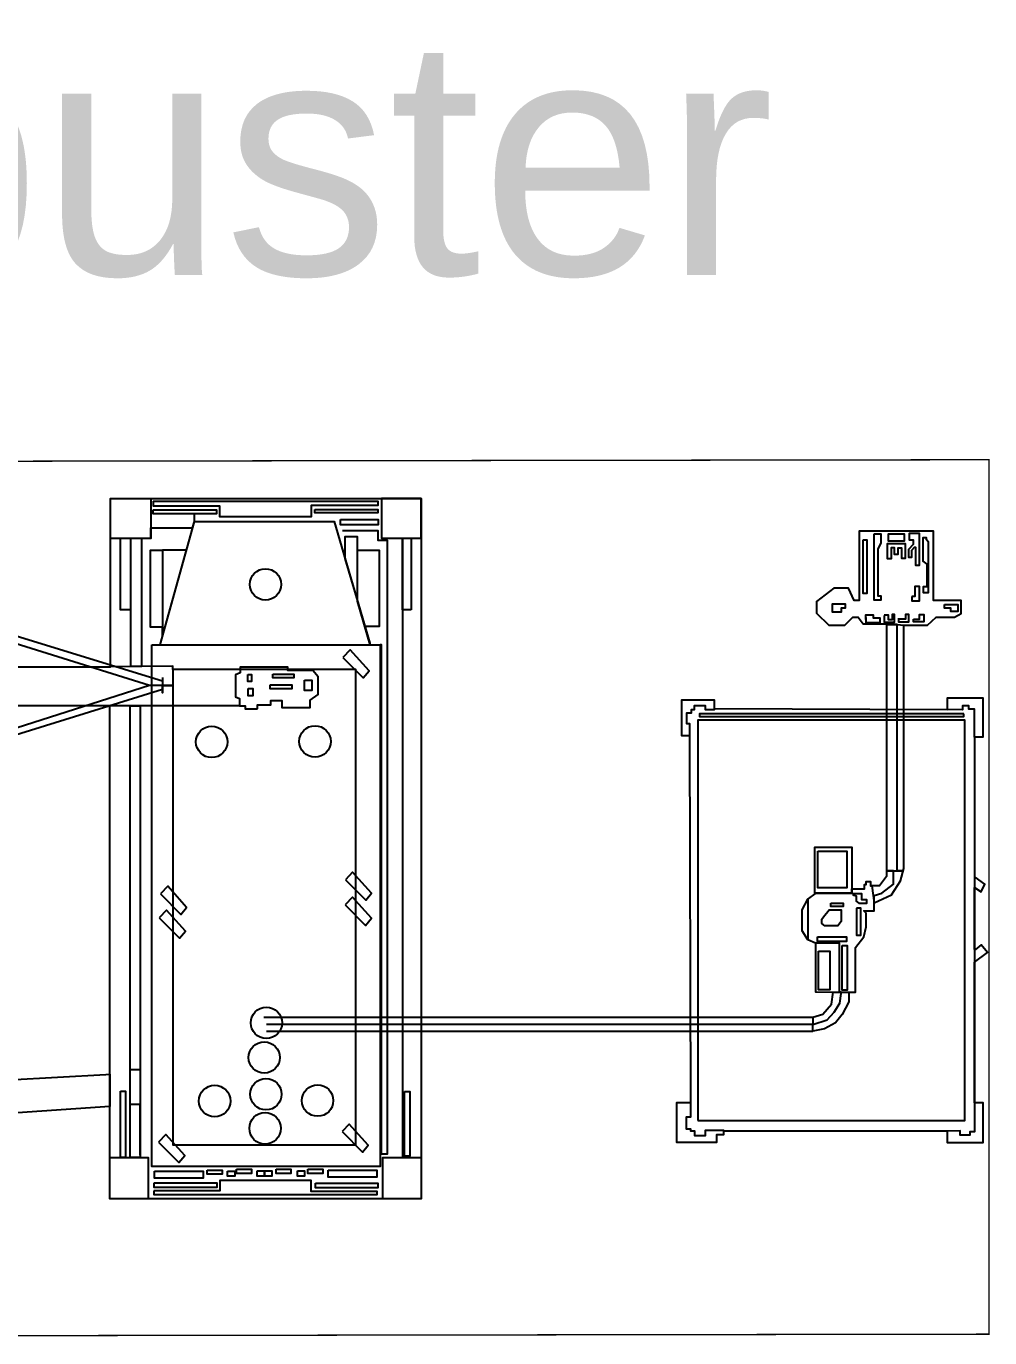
# Model space of a CAD drawing. Header units: millimetres. Extents: x 3191 to 879702, y -27549 to 222194.
# Drawn here: x 83609 to 90679, y 1205 to 10831 of the extents above; entities that cross this region are included whole.
import ezdxf

# ---------------------------------------------------------------- set-up
doc = ezdxf.new("R2010")
doc.units = ezdxf.units.MM
doc.header["$MEASUREMENT"] = 0
doc.styles.get("Standard").update_dxf_attribs({"font": 'arial.ttf'})

msp = doc.modelspace()

# ---------------------------------------------------------------- linework, layer by layer
at = {"const_width": 10}
msp.add_lwpolyline([(76543.12252, 1210.28864), (90673.97429, 1231.75773), (90673.97429, 7649.23566), (76543.12252, 7627.76657)], close=True, dxfattribs=at)
for points in [[(82662.20104, 6130.49756), (84226.0678, 6130.49756), (84226.0678, 7365.68169), (86507.22492, 7365.68169), (86507.22492, 2225.8819), (84222.65019, 2225.8819), (84222.65019, 5843.85873), (82667.46159, 5843.85873)], [(84539.85931, 7344.25297), (84539.85931, 7310.76099), (85025.67472, 7310.76099), (85025.67472, 7233.20054), (85701.30247, 7233.20054), (85701.30247, 7316.01817), (86190.38941, 7316.01817), (86190.38941, 7343.8135), (84539.85931, 7343.8135)], [(84522.37531, 7071.04969), (84522.37531, 7148.26218), (84829.78182, 7148.26218), (84842.75424, 7195.01688), (84842.75424, 7251.70363)], [(84530.08414, 6291.8104), (84592.15316, 6291.8104), (84842.75424, 7195.01688), (85867.95183, 7195.01688), (86128.86924, 6302.63812), (86132.03509, 6291.8104)], [(85929.40602, 7130.0169), (86188.62508, 7130.0169), (86188.62508, 7057.7447), (86258.27915, 7057.7447), (86258.27915, 2552.69723), (86215.73115, 2552.69723), (86215.73115, 6291.8104), (86204.97457, 6291.8104)], [(89380.55046, 3558.60113), (89455.15472, 3579.87436), (89516.5551, 3654.45797), (89528.98914, 3740.70252), (89645.57288, 3740.70252), (89645.57288, 3671.55295), (89595.05521, 3576.7667), (89546.08887, 3515.38915), (89465.25592, 3472.65751), (89380.9587, 3454.6829), (89380.9587, 3504.83935), (89484.68849, 3538.69943), (89535.976, 3593.86168), (89578.72532, 3659.89781), (89587.74175, 3733.05781), (89587.74175, 3740.70252), (89577.069, 3740.70252), (89577.069, 4100.40876), (89400.01802, 4100.40876), (89400.01802, 3743.00577), (89528.98914, 3740.70252), (89645.57288, 3740.70252), (89694.14264, 3740.70252), (89694.14264, 4069.19915), (89753.84004, 4148.86959), (89771.77959, 4220.61755), (89771.77959, 4321.21979), (89755.39138, 4338.37842), (89829.51741, 4338.37842), (89829.51741, 4396.86823), (89958.57019, 4456.27818), (90024.91619, 4558.95797), (90047.52142, 4649.35762), (90047.52142, 6434.19664), (90222.64781, 6434.19664), (90285.00466, 6494.50937), (90419.74957, 6494.50937), (90419.74957, 6494.50937), (90470.0223, 6520.64373), (90470.0223, 6615.13483), (90264.8839, 6615.13483), (90264.8839, 7124.61016), (89719.92053, 7124.61016), (89719.92053, 6616.85937), (89684.91625, 6616.85937), (89643.00676, 6706.95231), (89535.4861, 6706.95231), (89408.19462, 6609.74708), (89408.19462, 6522.02105), (89498.32394, 6435.75914), (89614.53443, 6435.75914), (89673.04209, 6492.6633), (89714.15841, 6492.6633), (89748.94108, 6443.65848), (89921.30305, 6443.65848), (89921.30305, 4642.51732), (89921.30305, 4590.6942), (89869.63062, 4521.16847), (89812.73262, 4521.16847), (89829.51741, 4396.86823), (89829.51741, 4451.64274), (89887.33688, 4469.33957), (89972.06567, 4535.06899), (89972.06567, 4632.40732), (89921.30305, 4632.40732), (90043.28285, 4632.40732), (89998.62507, 4632.40732), (89998.62507, 6441.04851), (89921.30305, 6441.04851), (89998.62507, 6441.04851), (90047.52142, 6434.19664)], [(84522.37531, 7071.04969), (84454.44647, 7071.04969), (84454.44647, 6132.02992), (84374.92366, 6132.02992), (84374.92366, 7071.04969), (84297.76884, 7071.04969), (84297.76884, 6549.02436), (84374.92366, 6549.02436)], [(86132.03509, 6291.8104), (86038.98487, 6610.05688), (86038.98487, 7084.32316), (85946.74338, 7084.32316), (85946.74338, 6925.53731), (86038.98487, 6610.05688), (86038.98487, 6986.60906), (86199.54662, 6986.60906), (86199.54662, 6425.03378), (86093.08269, 6425.03378)], [(86214.56941, 7073.35435), (86369.23989, 7073.35435), (86369.23989, 2527.23338)], [(89747.16618, 7059.35939), (89747.16618, 6670.80613), (89779.68991, 6670.80613), (89779.68991, 7057.77352), (89747.16618, 7059.35939)], [(89828.87229, 7102.17956), (89828.87229, 6620.05629), (89881.22758, 6620.05629), (89881.22758, 6648.6031), (89860.60262, 6648.6031), (89860.60262, 6995.92217), (89881.22758, 7036.36343), (89881.22758, 7102.17956), (89828.87229, 7102.17956)], [(89931.20301, 6923.76226), (89958.17397, 6923.76226), (89958.17397, 7006.23074), (89978.00553, 7006.23074), (89978.00553, 6956.27385), (90005.76955, 6956.27385), (90005.76955, 7003.05881), (90031.94728, 7003.05881), (90031.94728, 6926.14116), (90061.29792, 6926.14116), (90061.29792, 7032.39855), (89926.44347, 7032.39855), (89926.44347, 6923.76226), (89931.20301, 6923.76226)], [(89933.58287, 7101.38662), (89933.58287, 7053.80864), (90054.15852, 7053.80864), (90054.15852, 7103.76553), (89933.58287, 7103.76553), (89933.58287, 7091.07805)], [(90087.47565, 7106.93738), (90087.47565, 7060.94536), (90116.82629, 7060.94536), (90116.82629, 7026.05486), (90081.92271, 6990.37142), (90081.92271, 6933.27789), (90108.10044, 6933.27789), (90108.10044, 6985.6136), (90125.55215, 7007.02368), (90133.48477, 7007.02368), (90133.48477, 6876.18427), (90163.62882, 6876.18427), (90163.62882, 7107.73032), (90087.47565, 7107.73032), (90087.47565, 7097.42175)], [(90189.01315, 7071.25394), (90189.01315, 6903.93814), (90216.77733, 6882.52806), (90216.77733, 6716.0052), (90189.80637, 6716.0052), (90189.80637, 6673.97797), (90230.26273, 6673.97797), (90230.26273, 7043.50007), (90213.60425, 7060.15242), (90213.60425, 7076.80469), (90189.01315, 7076.80469), (90189.01315, 7071.25394)], [(84592.15316, 6291.8104), (84784.59293, 6985.39419), (84609.23949, 6985.39419), (84609.23949, 6353.39231), (84609.23949, 6419.47128), (84520.47761, 6419.47128), (84520.47761, 6984.41606), (84609.23949, 6984.41606)], [(84609.50972, 6050.18071), (84609.50972, 5939.35349), (84609.50972, 5991.81612), (84685.14058, 5991.81612), (84512.41755, 5991.81612), (82414.13003, 6646.73231), (82426.31159, 6697.52045), (84609.50972, 6026.0686), (84609.50972, 5991.81612), (84512.41755, 5991.81612), (82446.6864, 5332.71264), (82456.77788, 5296.63923), (84608.3719, 5964.22647), (84609.50972, 5964.57951)], [(90106.51381, 6645.43125), (90106.51381, 6612.91966), (90163.62882, 6612.91966), (90163.62882, 6718.38411), (90127.932, 6718.38411), (90127.932, 6645.43125), (90106.51381, 6645.43125)], [(89521.79878, 6584.88964), (89521.79878, 6533.34687), (89591.60577, 6533.34687), (89591.60577, 6563.47956), (89620.16319, 6563.47956), (89620.16319, 6588.06149), (89521.79878, 6588.06149), (89521.79878, 6584.88964)], [(90346.87224, 6587.5447), (90443.6502, 6587.5447), (90443.6502, 6535.20899), (90392.08813, 6535.20899), (90392.08813, 6558.99798), (90346.07901, 6558.99798), (90346.87224, 6587.5447)], [(89770.08983, 6477.83922), (89770.08983, 6511.93679), (89822.44512, 6511.93679), (89822.44512, 6488.1478), (89873.21378, 6488.1478), (89873.21378, 6452.46435), (89771.67629, 6452.46435), (89771.67629, 6468.32359), (89771.67629, 6491.31964)], [(89903.35783, 6505.593), (89903.35783, 6458.01511), (89981.09745, 6458.01511), (89981.09745, 6513.52267), (89963.64574, 6513.52267), (89963.64574, 6473.08141), (89935.08833, 6473.08141), (89935.08833, 6507.97191), (89903.35783, 6507.97191)], [(90008.06841, 6486.56183), (90008.06841, 6458.80805), (90085.0148, 6458.80805), (90085.0148, 6513.52267), (90059.63029, 6513.52267), (90059.63029, 6480.21813), (90008.06841, 6480.21813)], [(90118.33175, 6480.21813), (90164.34087, 6480.21813), (90164.34087, 6512.72973), (90196.07137, 6512.72973), (90196.07137, 6460.39402), (90119.12498, 6460.39402), (90118.33175, 6480.21813)], [(85932.25179, 6198.73859), (86081.46813, 6048.50495), (86124.40803, 6100.01367), (85985.80098, 6254.60016), (85932.25179, 6198.73859)], [(84685.14058, 6110.42314), (84685.14058, 6133.57782), (84226.0678, 6130.49756)], [(84685.14058, 5820.89732), (84685.14058, 2621.38314), (86027.27414, 2621.38314), (86027.27414, 6110.42314), (84706.55337, 6110.42314), (84685.14058, 6110.42314), (84685.14058, 5820.89732)], [(85305.12405, 5821.27771), (85305.12405, 5851.36216), (85403.77125, 5851.36216), (85403.77125, 5881.4467), (85484.02654, 5881.4467), (85484.02654, 5831.30589), (85693.02455, 5831.30589), (85693.02455, 5884.78945), (85749.87212, 5926.57342), (85749.87212, 6056.93967), (85712.2488, 6103.46293), (85528.60335, 6103.46293), (85528.60335, 6125.70497), (85179.20772, 6125.70497), (85179.20772, 6085.05712), (85143.32744, 6071.34338), (85143.32744, 5909.94229), (85172.87587, 5896.22845), (85172.87587, 5842.42817), (85215.088, 5842.42817), (85215.088, 5821.32992), (85305.12405, 5821.27771)], [(88658.06682, 5823.24641), (88658.06682, 5884.78467), (88417.97792, 5884.78467), (88417.97792, 5626.32403), (88478.00014, 5626.32403), (88478.00014, 5710.93909), (88457.22313, 5710.93909), (88457.22313, 5791.70806), (88490.31245, 5791.70806), (88490.31245, 5816.32342), (88511.08929, 5816.32342), (88511.08929, 5844.78486), (88590.34938, 5844.78486), (88590.34938, 5816.32342), (88658.06682, 5816.32342), (88658.06682, 5823.24641)], [(90368.65545, 5815.42994), (90368.65545, 5901.17768), (90627.55435, 5901.17768), (90627.55435, 5613.53294), (90567.50839, 5613.53294), (90567.50839, 5819.32752), (90526.17816, 5819.32752), (90526.17816, 5844.27231), (90477.82968, 5844.27231), (90477.82968, 5814.65037), (90368.65545, 5815.42994)], [(85172.87587, 5842.42817), (84222.65019, 5843.85873)], [(88658.06682, 5823.24641), (90368.65545, 5815.42994)], [(88484.94193, 2929.33211), (88478.00014, 5626.32403)], [(90567.50839, 5613.53294), (90565.99857, 2929.34539)], [(85950.28027, 4566.92712), (86099.4966, 4416.69349), (86142.4365, 4468.2022), (86003.82945, 4622.78869), (85950.28027, 4566.92712)], [(89400.01802, 4100.40876), (89344.15647, 4125.52596), (89302.67978, 4192.18914), (89302.67978, 4345.83978), (89344.15647, 4423.0716), (89404.33843, 4469.41067), (89666.20879, 4469.41067), (89666.20879, 4500.35328), (89758.92163, 4500.35328), (89758.92163, 4532.87192), (89771.93395, 4532.87192), (89771.93395, 4554.00902), (89803.65153, 4554.00902), (89803.65153, 4521.16847), (89821.54331, 4521.16847)], [(90565.99857, 2929.34539), (90565.99857, 3961.65608), (90661.65144, 4031.9126), (90616.00403, 4087.94986), (90574.67659, 4054.69095), (90566.63156, 4054.69095), (90566.63156, 4509.80613), (90615.22983, 4477.65262), (90642.36959, 4534.42375), (90573.01263, 4586.17085), (90566.93051, 4586.17085)], [(84593.31611, 4462.84313), (84742.53245, 4312.6095), (84785.47235, 4364.11821), (84646.8653, 4518.7047), (84593.31611, 4462.84313)], [(85949.604, 4382.37389), (86098.82033, 4232.14025), (86141.76024, 4283.64897), (86003.15319, 4438.23546), (85949.604, 4382.37389)], [(89675.15477, 4456.4531), (89697.92637, 4447.51044), (89697.92637, 4410.11402), (89718.25807, 4395.4806), (89776.00029, 4395.4806), (89776.00029, 4419.05668), (89739.40306, 4419.05668), (89739.40306, 4463.76976), (89677.59468, 4463.76976), (89675.15477, 4456.4531)], [(84584.4026, 4287.09732), (84733.61894, 4136.86369), (84776.55884, 4188.3724), (84637.95179, 4342.95889), (84584.4026, 4287.09732)], [(89344.15647, 4423.0716), (89344.15647, 4125.52596)], [(89459.70253, 4293.54743), (89501.50654, 4346.37428), (89589.05833, 4346.37428), (89589.05833, 4261.22056), (89563.81819, 4228.8937), (89467.59012, 4228.8937), (89445.50509, 4246.23981), (89445.50509, 4276.98974), (89459.70253, 4293.54743)], [(89700.5501, 4357.25447), (89700.5501, 4159.51621), (89732.95023, 4159.51621), (89732.95023, 4358.95914), (89700.5501, 4357.25447)], [(85352.49185, 3558.60113), (89380.55046, 3558.60113), (89380.55046, 3504.83935), (85371.09626, 3504.83935)], [(85371.09626, 3454.6829), (89371.93061, 3454.6829), (89380.9587, 3454.6829), (89380.55046, 3504.83935)], [(82768.34531, 3110.41075), (82770.85149, 3058.76243), (84192.63819, 3137.52891), (84222.65019, 3139.19156), (84222.65019, 2902.41227), (82794.35649, 2804.25796), (82783.20101, 2804.25796)], [(84443.5972, 2544.84065), (84443.5972, 2918.26502), (84370.04716, 2918.26502), (84370.04716, 3174.29535), (84443.5972, 3174.29535)], [(88485.71438, 2929.33211), (88381.43428, 2929.33211), (88381.43428, 2639.7735), (88675.73568, 2639.7735), (88675.73568, 2697.68516), (88727.48942, 2697.68516), (88727.48942, 2727.02717), (88590.76676, 2727.02717), (88590.76676, 2688.4193), (88515.83975, 2688.4193), (88515.83975, 2721.62203), (88486.48684, 2721.62203), (88486.48684, 2736.29303), (88454.81656, 2736.29303), (88454.81656, 2826.63527), (88484.94193, 2826.63527), (88484.94193, 2929.33211)], [(90367.5, 2722.39492), (90367.5, 2639.45977), (90629.58019, 2639.45977), (90629.58019, 2929.34539), (90565.99857, 2929.34539), (90565.99857, 2716.96927), (90531.88158, 2716.96927), (90531.88158, 2691.39115), (90462.87235, 2691.39115), (90462.87235, 2723.94511), (90367.5, 2722.39492)], [(84579.94628, 2641.55567), (84729.16262, 2491.32203), (84772.10252, 2542.83075), (84633.49547, 2697.41724), (84579.94628, 2641.55567)], [(85925.67485, 2718.24161), (86074.89119, 2568.00797), (86117.83109, 2619.51669), (85979.22404, 2774.10318), (85925.67485, 2718.24161)], [(90367.5, 2722.39492), (88727.48942, 2722.39492)], [(84544.03423, 2284.70687), (84544.03423, 2256.43287), (86184.53884, 2256.43287), (86184.53884, 2278.18206), (85698.26188, 2278.18206), (85698.26188, 2359.74171), (85030.31119, 2359.74171), (85030.31119, 2283.61936), (84544.03423, 2284.70687)]]:
    msp.add_lwpolyline(points)
for points in [[(84226.0678, 7365.68169), (84522.37531, 7365.68169), (84522.37531, 7071.04969), (84226.0678, 7071.04969)], [(86507.22492, 7365.68169), (86214.56941, 7365.68169), (86214.56941, 7073.35435), (86507.22492, 7073.35435)], [(84539.45711, 7282.55149), (85005.43432, 7282.55149), (85005.43432, 7251.70363), (84539.45711, 7251.70363)], [(85725.20508, 7284.77737), (86188.5371, 7284.77737), (86188.5371, 7259.21777), (85725.20508, 7259.21777)], [(85915.65162, 7209.86114), (86190.30056, 7209.86114), (86190.30056, 7171.96229), (85915.65162, 7171.96229)], [(86433.95078, 6547.76196), (86369.23989, 6547.76196), (86369.23989, 7073.35435), (86433.95078, 7073.35435)], [(84530.08414, 6291.8104), (86204.97457, 6291.8104), (86204.97457, 2462.86285), (84530.08414, 2462.86285)], [(85233.97691, 6072.36233), (85262.13265, 6072.36233), (85262.13265, 6021.30834), (85233.97691, 6021.30834)], [(85419.28039, 6076.28963), (85571.18993, 6076.28963), (85571.18993, 6048.14444), (85419.28039, 6048.14444)], [(85235.9413, 5970.25445), (85271.29945, 5970.25445), (85271.29945, 5915.27317), (85235.9413, 5915.27317)], [(85399.63683, 5997.09045), (85557.43954, 5997.09045), (85557.43954, 5968.2908), (85399.63683, 5968.2908)], [(85651.07339, 6030.47195), (85703.45591, 6030.47195), (85703.45591, 5954.54553), (85651.07339, 5954.54553)], [(84443.5972, 2527.23334), (84370.04716, 2527.23334), (84370.04716, 5843.58146), (84443.5972, 5843.58146)], [(90488.1584, 5784.78226), (88548.89084, 5784.78226), (88548.89084, 5763.88021), (90488.1584, 5763.88021)], [(88536.09498, 2799.43722), (90495.52944, 2799.43722), (90495.52944, 5736.88893), (88536.09498, 5736.88893)], [(89666.20879, 4469.41067), (89395.02481, 4469.41067), (89395.02481, 4805.25796), (89666.20879, 4805.25796)], [(89418.41979, 4775.48534), (89629.80603, 4775.48534), (89629.80603, 4506.92055), (89418.41979, 4506.92055)], [(89513.33792, 4393.68181), (89603.25595, 4393.68181), (89603.25595, 4370.81656), (89513.33792, 4370.81656)], [(89414.93598, 4146.77236), (89627.24288, 4146.77236), (89627.24288, 4112.67958), (89414.93598, 4112.67958)], [(89421.04002, 4042.84681), (89505.59452, 4042.84681), (89505.59452, 3759.28601), (89421.04002, 3759.28601)], [(89596.60394, 4085.05154), (89631.56217, 4085.05154), (89631.56217, 3756.90827), (89596.60394, 3756.90827)], [(84299.57123, 3014.06831), (84337.882, 3014.06831), (84337.882, 2527.23334), (84299.57123, 2527.23334)], [(86384.9105, 3012.17783), (86423.22126, 3012.17783), (86423.22126, 2539.02766), (86384.9105, 2539.02766)], [(84503.79273, 2225.88186), (84222.65019, 2225.88186), (84222.65019, 2527.23334), (84503.79273, 2527.23334)], [(86507.22492, 2225.8819), (86226.08239, 2225.8819), (86226.08239, 2527.23338), (86507.22492, 2527.23338)], [(84550.45965, 2428.17686), (84906.19237, 2428.17686), (84906.19237, 2375.97863), (84550.45965, 2375.97863)], [(84935.56484, 2435.78909), (85045.43942, 2435.78909), (85045.43942, 2405.34015), (84935.56484, 2405.34015)], [(85085.69049, 2428.17686), (85138.99611, 2428.17686), (85138.99611, 2390.11568), (85085.69049, 2390.11568)], [(85150.96261, 2442.31381), (85260.83719, 2442.31381), (85260.83719, 2411.86487), (85150.96261, 2411.86487)], [(85303.26405, 2430.35179), (85356.56967, 2430.35179), (85356.56967, 2392.29062), (85303.26405, 2392.29062)], [(85356.56967, 2430.35179), (85409.8753, 2430.35179), (85409.8753, 2392.29062), (85356.56967, 2392.29062)], [(85441.4232, 2442.31381), (85551.29779, 2442.31381), (85551.29779, 2411.86487), (85441.4232, 2411.86487)], [(85598.07622, 2430.35179), (85651.38185, 2430.35179), (85651.38185, 2392.29062), (85598.07622, 2392.29062)], [(85674.22694, 2442.31381), (85784.10153, 2442.31381), (85784.10153, 2411.86487), (85674.22694, 2411.86487)], [(85824.35277, 2435.78909), (86180.08549, 2435.78909), (86180.08549, 2383.59087), (85824.35277, 2383.59087)], [(84548.28386, 2342.26733), (85006.27626, 2342.26733), (85006.27626, 2308.55603), (84548.28386, 2308.55603)], [(85730.79608, 2340.09239), (86188.78847, 2340.09239), (86188.78847, 2306.38109), (85730.79608, 2306.38109)]]:
    msp.add_lwpolyline(points, close=True)
for centre in [(85364.17938, 6734.02417), (84969.48598, 5578.551), (85727.5544, 5581.68179), (85371.09626, 3516.40189), (85354.77803, 3262.14744), (85367.30539, 2992.84664), (84991.40302, 2942.74807), (85746.34543, 2945.87887), (85361.04171, 2742.33642)]:
    msp.add_circle(centre, 115.24451)

# ---------------------------------------------------------------- texts
msp.add_text('Krumbuster', height=1733.034029).set_placement((76584.78803, 9005.40355))

doc.saveas('drawing.dxf')
